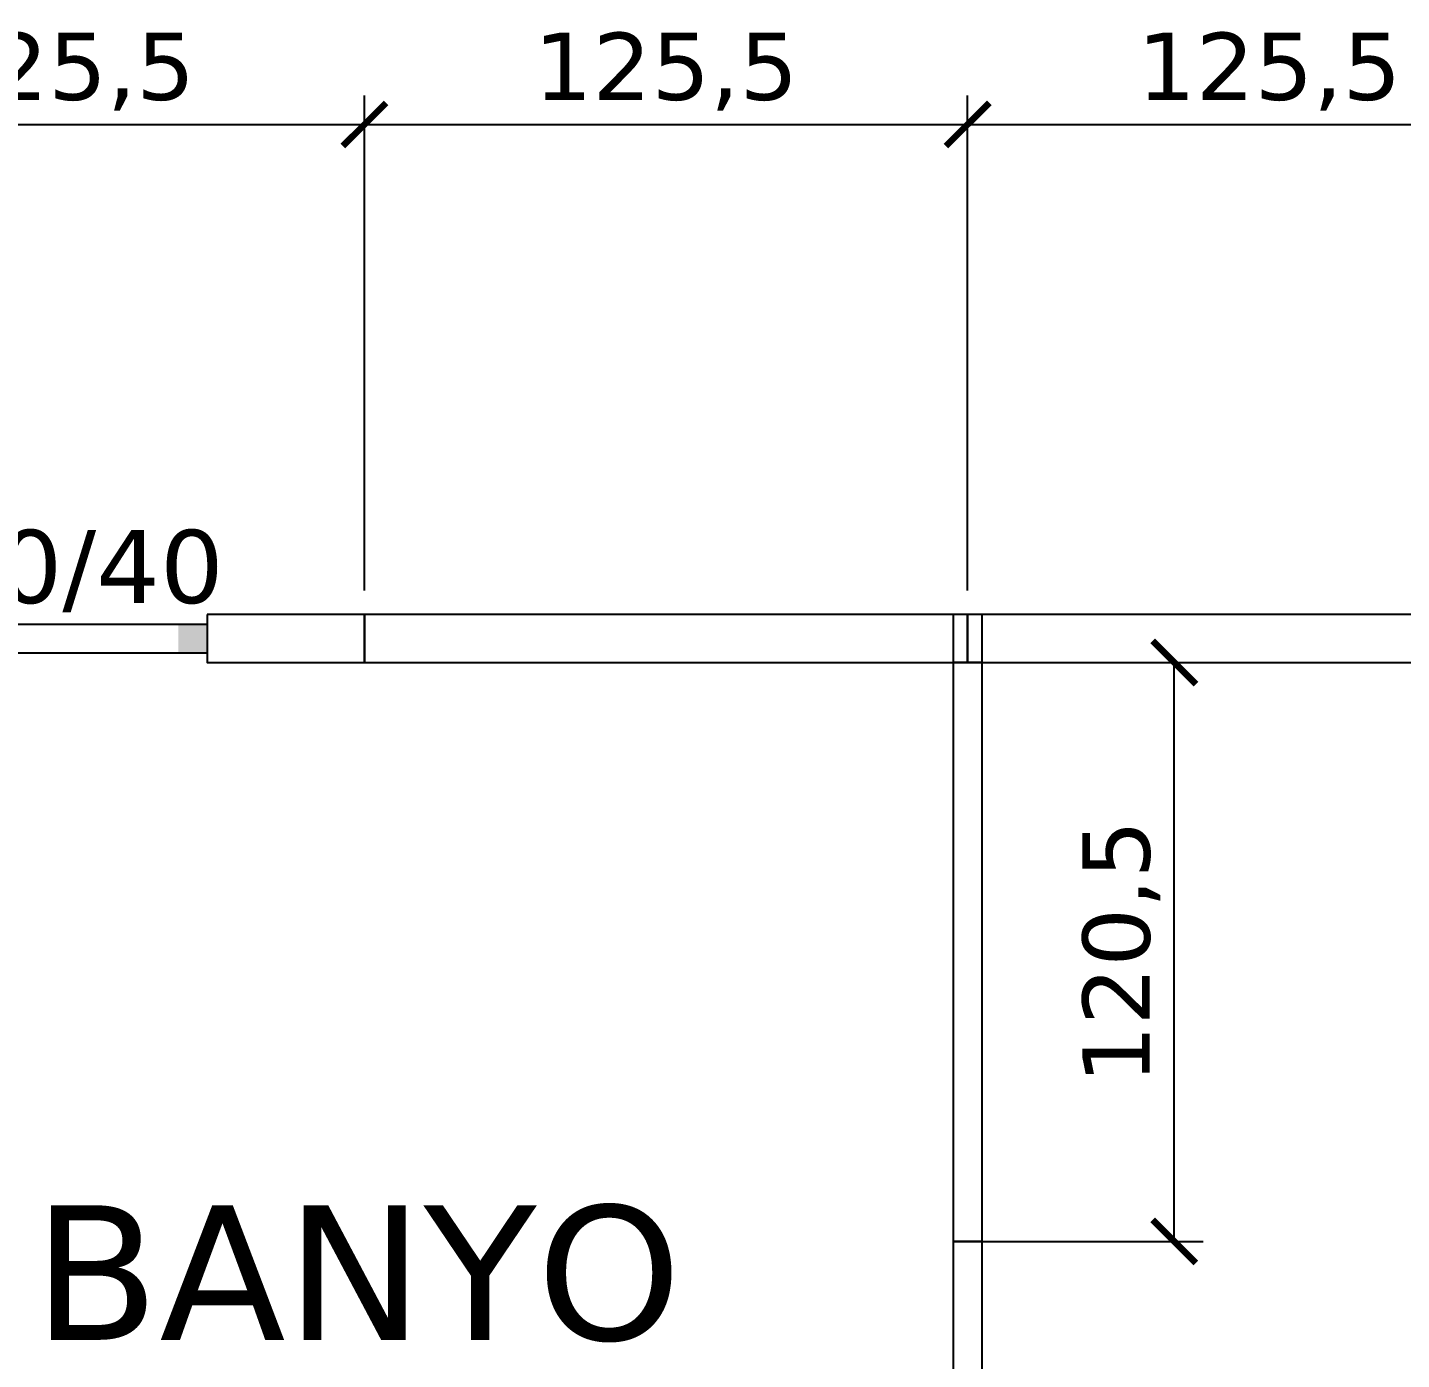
# Model space of a CAD drawing. Header units: centimetres. Extents: x -135 to 4159, y -1445 to 1077.
# Drawn here: x 1138.4 to 1424.3, y 584.2 to 861.4 of the extents above; entities that cross this region are included whole.
import ezdxf
from ezdxf.enums import TextEntityAlignment as Align

# ---------------------------------------------------------------- set-up
doc = ezdxf.new("R2010")
doc.units = ezdxf.units.CM
for name, color, linetype in [('DIS_DUVAR_100', 30, 'Continuous'), ('DIS_UCLU_H_100', 3, 'Continuous'), ('IC_DUVAR_60', 30, 'Continuous'), ('ODA_ADLARI', 7, 'Continuous'), ('OLCULER', 7, 'Continuous'), ('OZEL_PANEL_OLCU_CM', 3, 'Continuous'), ('PENCERE', 10, 'Continuous')]:
    doc.layers.add(name, color=color, linetype=linetype)
doc.styles.add('PORTMAN', font='DejaVuSans.ttf')
doc.styles.get("Standard").update_dxf_attribs({"font": 'DejaVuSans.ttf'})
doc.dimstyles.new('PORTMAN', dxfattribs={"dimtxt": 14, "dimasz": 9, "dimexe": 6, "dimexo": 5, "dimgap": 4, "dimtad": 1, "dimtxsty": 'PORTMAN', "dimblk": 'ARCHTICK', "dimcen": 2.5, "dimazin": 3, "dimtfac": 0.5, "dimtmove": 2, "dimatfit": 3})

# ---------------------------------------------------------------- blocks, each defined once
blk = doc.blocks.new('kaynak-pencere-6040')
at = {"layer": 'PENCERE', "color": 1}
for p, q in [((53375.86, 7992.28), (53385.86, 7992.28)), ((53377.86, 7932.28), (53377.86, 7992.28)), ((53383.86, 7932.28), (53383.86, 7992.28)), ((53375.86, 7932.28), (53385.86, 7932.28))]:
    blk.add_line(p, q, dxfattribs=at)
for points in [[(53377.86, 7992.28), (53377.86, 7986.28), (53383.86, 7992.28), (53383.86, 7986.28)], [(53377.86, 7932.28), (53377.86, 7938.28), (53383.86, 7932.28), (53383.86, 7938.28)]]:
    blk.add_solid(points, dxfattribs=at)
at = {"layer": 'PENCERE', "color": 0, "lineweight": 25}
blk.add_text('60/40', height=15.217, rotation=90, dxfattribs=at).set_placement((53373.47, 7935.61))
blk = doc.blocks.new('BOM_P03_PENCERE_600x400')
at = {"layer": 'PENCERE'}
blk.add_blockref('kaynak-pencere-6040', (0, 0), dxfattribs=at)
blk = doc.blocks.new('BOM_D04_1255p0_DIS_P03')
for points in [[(0, 92.75), (10, 92.75), (10, 125.5), (0, 125.5)], [(0, 0), (10, 0), (10, 32.75), (0, 32.75)]]:
    blk.add_lwpolyline(points, close=True)
at = {"layer": 'PENCERE'}
blk.add_blockref('BOM_P03_PENCERE_600x400', (-53375.862, -7899.528), dxfattribs=at)
blk = doc.blocks.new('BOM_D01_1255p0_DIS_DOLU')
blk.add_lwpolyline([(0, 0), (10, 0), (10, 125.5), (0, 125.5)], close=True)
blk = doc.blocks.new('BOM_I01_1255p0_IC_DOLU')
blk.add_lwpolyline([(0, 0), (6, 0), (6, 125.5), (0, 125.5)], close=True)
blk = doc.blocks.new('BOM_I02_1205p0_IC_DOLU')
blk.add_lwpolyline([(0, 0), (6, 0), (6, 120.5), (0, 120.5)], close=True)
blk = doc.blocks.new('BOM_B05_UCLU_H_DIS_100x60')
blk.add_lwpolyline([(-5, -3), (5, -3), (5, 3), (-5, 3)], close=True)
blk = doc.blocks.new('_ARCHTICK')
at = {"color": 0, "linetype": 'BYBLOCK', "const_width": 0.15}
blk.add_lwpolyline([(-0.5, -0.5), (0.5, 0.5)], dxfattribs=at)

msp = doc.modelspace()

# ---------------------------------------------------------------- block references
at = {"layer": 'DIS_DUVAR_100', "rotation": 270}
for name, p in [('BOM_D04_1255p0_DIS_P03', (1083, 739.25)), ('BOM_D01_1255p0_DIS_DOLU', (1208.5, 739.25)), ('BOM_D01_1255p0_DIS_DOLU', (1334, 739.25))]:
    msp.add_blockref(name, p, dxfattribs=at)
at = {"layer": 'DIS_UCLU_H_100', "rotation": 270}
msp.add_blockref('BOM_B05_UCLU_H_DIS_100x60', (1334, 734.25), dxfattribs=at)
at = {"layer": 'IC_DUVAR_60'}
for name, p in [('BOM_I02_1205p0_IC_DOLU', (1331, 608.75)), ('BOM_I01_1255p0_IC_DOLU', (1331, 483.25))]:
    msp.add_blockref(name, p, dxfattribs=at)

# ---------------------------------------------------------------- texts
at = {"layer": 'ODA_ADLARI', "style": 'PORTMAN'}
msp.add_text('BANYO', height=28, dxfattribs=at).set_placement((1207, 602.25), align=Align.MIDDLE_CENTER)

# ---------------------------------------------------------------- dimensions: what is measured, and where the dimension line sits
at = {"layer": 'OLCULER'}
for base, p1, p2 in [((1083, 841.25), (1083, 739.25), (1208.5, 739.25)), ((1208.5, 841.25), (1208.5, 739.25), (1334, 739.25)), ((1334, 841.25), (1334, 739.25), (1459.5, 739.25))]:
    msp.add_linear_dim(base=base, p1=p1, p2=p2, dimstyle='PORTMAN', override={"dimtxt": 14, "dimasz": 9, "dimexe": 6, "dimexo": 5, "dimdec": 2, "dimzin": 8, "dimdsep": 44}, dxfattribs=at).render()
at = {"layer": 'OZEL_PANEL_OLCU_CM'}
msp.add_linear_dim(base=(1377, 608.75), p1=(1331, 608.75), p2=(1331, 729.25), angle=90, dimstyle='PORTMAN', override={"dimtxt": 14, "dimasz": 9, "dimexe": 6, "dimexo": 5, "dimdec": 2, "dimzin": 8, "dimdsep": 44}, dxfattribs=at).render()

doc.saveas('drawing.dxf')
